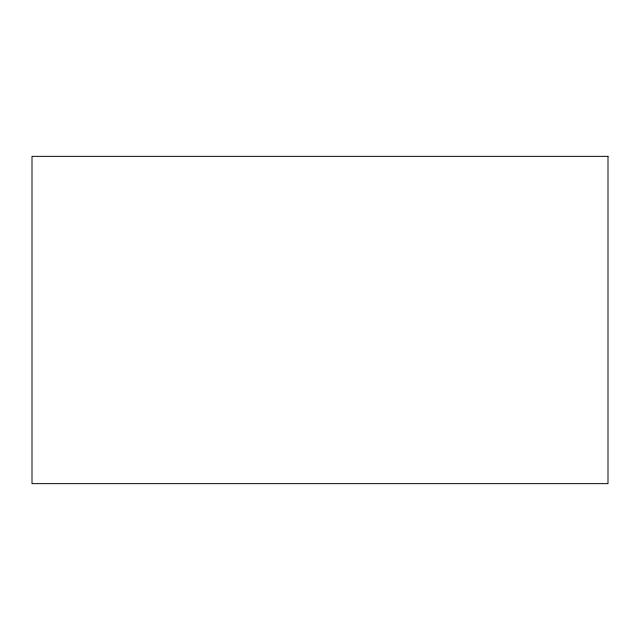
<?xml version="1.0" encoding="UTF-8"?>
<svg xmlns="http://www.w3.org/2000/svg" width="640" height="640" viewBox="0 0 640 640"><rect width="100%" height="100%" fill="white"/><g stroke="black" fill="none" stroke-linecap="round" stroke-linejoin="round"><path stroke-width="0.96" d="M608 156.36L32 156.36L32 483.64L608 483.64L608 156.36"/></g></svg>
